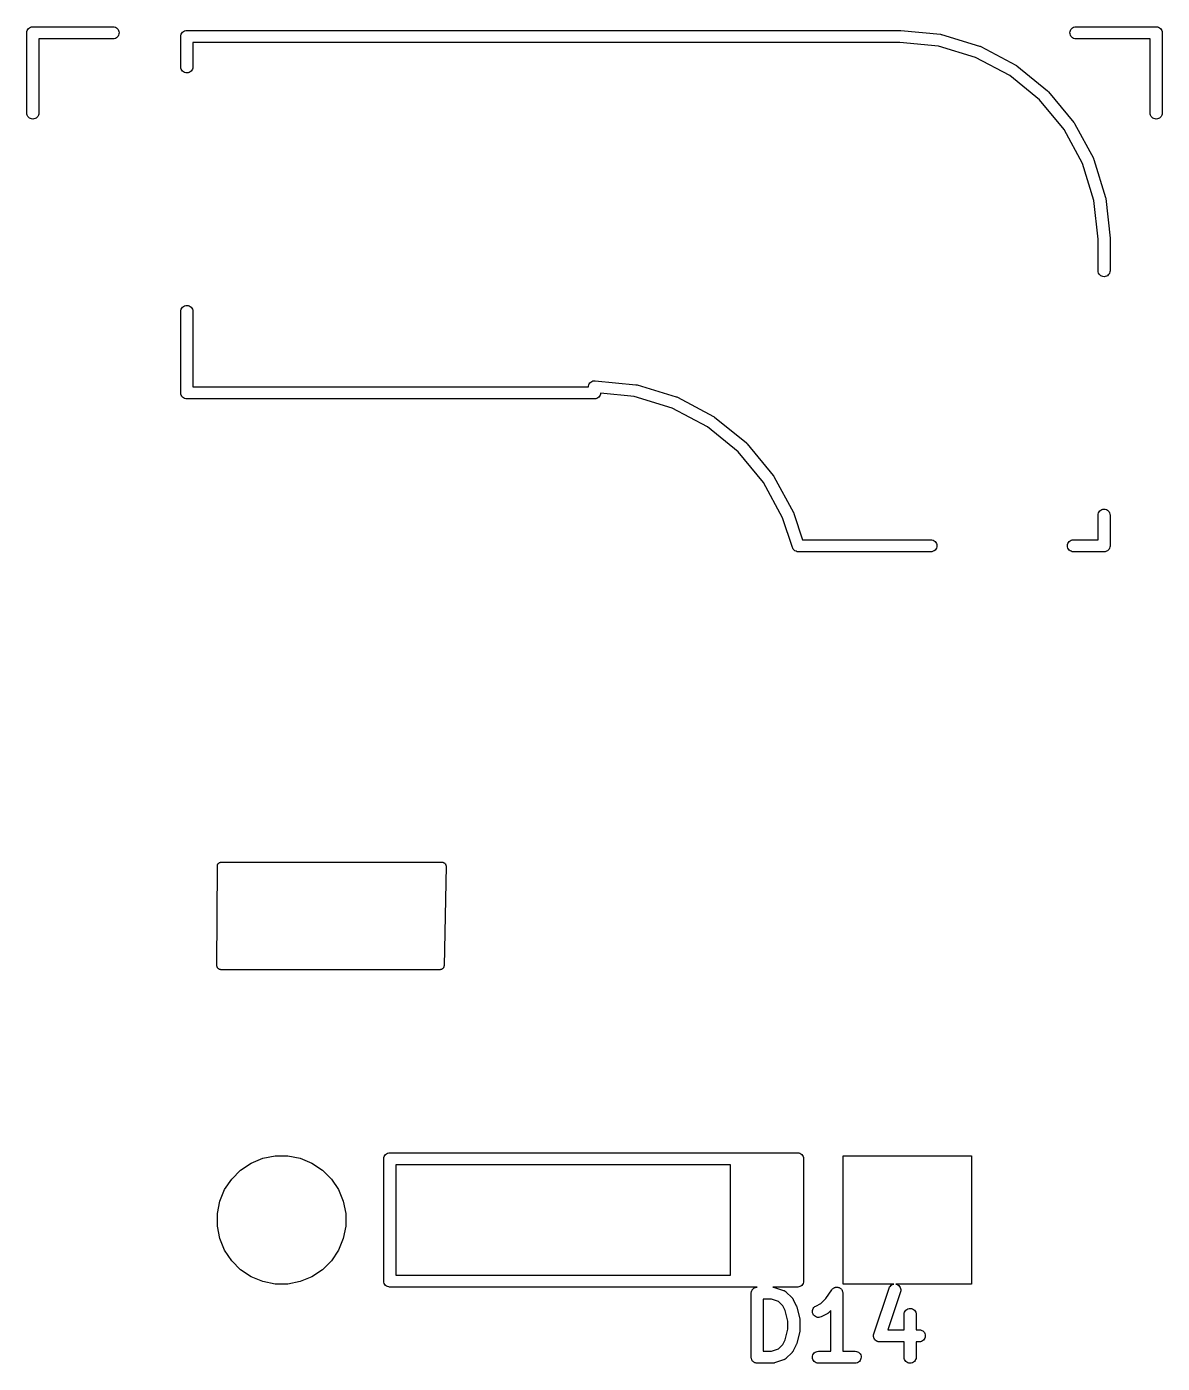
# Model space of a CAD drawing. Extents: x -13 to 127, y -89 to 15.
# Drawn here: x 31.02 to 45.18, y -82.79 to -66.12 of the extents above; entities that cross this region are included whole.
import ezdxf

# ---------------------------------------------------------------- set-up
doc = ezdxf.new("R2010")
doc.units = 0
doc.layers.add('BLACK', color=7, linetype='CONTINUOUS')

msp = doc.modelspace()

# ---------------------------------------------------------------- linework, layer by layer
at = {"layer": 'BLACK', "linetype": 'CONTINUOUS'}
for p, q in [((31.0373, -66.1581), (31.0467, -66.1467)), ((31.0467, -66.1467), (31.0581, -66.1373)), ((31.0581, -66.1373), (31.0712, -66.1304)), ((31.0712, -66.1304), (31.0853, -66.1261)), ((31.0853, -66.1261), (31.0963, -66.125)), ((31.0963, -66.125), (31.1, -66.1246)), ((31.1, -66.1246), (31.1037, -66.125)), ((31.1037, -66.125), (32.1037, -66.125)), ((32.1037, -66.125), (32.1147, -66.1261)), ((32.1147, -66.1261), (32.1288, -66.1304)), ((32.1288, -66.1304), (32.1419, -66.1373)), ((32.1419, -66.1373), (32.1533, -66.1467)), ((32.1533, -66.1467), (32.1627, -66.1581)), ((44.0373, -66.1581), (44.0467, -66.1467)), ((44.0467, -66.1467), (44.0581, -66.1373)), ((44.0581, -66.1373), (44.0712, -66.1304)), ((44.0712, -66.1304), (44.0853, -66.1261)), ((44.0853, -66.1261), (44.0963, -66.125)), ((44.0963, -66.125), (45.0963, -66.125)), ((45.0963, -66.125), (45.1, -66.1246)), ((45.1, -66.1246), (45.1037, -66.125)), ((45.1037, -66.125), (45.1147, -66.1261)), ((45.1147, -66.1261), (45.1288, -66.1304)), ((45.1288, -66.1304), (45.1419, -66.1373)), ((45.1419, -66.1373), (45.1533, -66.1467)), ((45.1533, -66.1467), (45.1627, -66.1581)), ((31.0246, -66.2), (31.0261, -66.1853)), ((31.025, -66.2037), (31.0246, -66.2)), ((31.025, -67.2037), (31.025, -66.2037)), ((31.0261, -66.1853), (31.0304, -66.1712)), ((31.0304, -66.1712), (31.0373, -66.1581)), ((32.1037, -66.275), (31.175, -66.275)), ((31.175, -66.275), (31.175, -67.2037)), ((32.1147, -66.2739), (32.1037, -66.275)), ((32.1288, -66.2696), (32.1147, -66.2739)), ((32.1419, -66.2627), (32.1288, -66.2696)), ((32.1533, -66.2533), (32.1419, -66.2627)), ((32.1627, -66.2419), (32.1533, -66.2533)), ((32.1627, -66.1581), (32.1696, -66.1712)), ((32.1696, -66.2288), (32.1627, -66.2419)), ((32.1696, -66.1712), (32.1739, -66.1853)), ((32.1739, -66.2147), (32.1696, -66.2288)), ((32.1739, -66.1853), (32.1754, -66.2)), ((32.1754, -66.2), (32.1739, -66.2147)), ((32.9446, -66.245), (32.9461, -66.2303)), ((32.945, -66.2487), (32.9446, -66.245)), ((32.945, -66.6297), (32.945, -66.2487)), ((32.9461, -66.2303), (32.9504, -66.2162)), ((32.9504, -66.2162), (32.9573, -66.2031)), ((32.9573, -66.2031), (32.9667, -66.1917)), ((32.9667, -66.1917), (32.9781, -66.1823)), ((32.9781, -66.1823), (32.9912, -66.1754)), ((32.9912, -66.1754), (33.0053, -66.1711)), ((33.0053, -66.1711), (33.0163, -66.17)), ((33.0163, -66.17), (33.02, -66.1696)), ((33.02, -66.1696), (33.0237, -66.17)), ((33.0237, -66.17), (41.9137, -66.17)), ((41.9137, -66.17), (41.9173, -66.1704)), ((41.9173, -66.1704), (41.9173, -66.1704)), ((41.9173, -66.1704), (42.4107, -66.2187)), ((42.4107, -66.2187), (42.4107, -66.2187)), ((42.4107, -66.2187), (42.4107, -66.2187)), ((42.4107, -66.2187), (42.4117, -66.2188)), ((42.4117, -66.2188), (42.4183, -66.2202)), ((42.4183, -66.2202), (42.425, -66.2216)), ((42.425, -66.2216), (42.8996, -66.3649)), ((44.0246, -66.2), (44.0261, -66.1853)), ((44.0261, -66.2147), (44.0246, -66.2)), ((44.0261, -66.1853), (44.0304, -66.1712)), ((44.0304, -66.2288), (44.0261, -66.2147)), ((44.0304, -66.1712), (44.0373, -66.1581)), ((44.0373, -66.2419), (44.0304, -66.2288)), ((44.0467, -66.2533), (44.0373, -66.2419)), ((44.0581, -66.2627), (44.0467, -66.2533)), ((44.0712, -66.2696), (44.0581, -66.2627)), ((44.0853, -66.2739), (44.0712, -66.2696)), ((44.0963, -66.275), (44.0853, -66.2739)), ((45.025, -66.275), (44.0963, -66.275)), ((45.025, -67.2037), (45.025, -66.275)), ((45.1627, -66.1581), (45.1696, -66.1712)), ((45.1696, -66.1712), (45.1739, -66.1853)), ((45.1739, -66.1853), (45.1754, -66.2)), ((45.1754, -66.2), (45.175, -66.2037)), ((45.175, -66.2037), (45.175, -67.2037)), ((41.9063, -66.32), (33.095, -66.32)), ((33.095, -66.32), (33.095, -66.6297)), ((42.3887, -66.3673), (41.9063, -66.32)), ((42.8492, -66.5063), (42.3887, -66.3673)), ((42.8996, -66.3649), (42.9006, -66.3652)), ((42.9006, -66.3652), (42.9069, -66.3679)), ((42.9069, -66.3679), (42.9131, -66.3704)), ((42.9131, -66.3704), (43.3508, -66.6032)), ((32.9461, -66.6407), (32.945, -66.6297)), ((32.9504, -66.6548), (32.9461, -66.6407)), ((33.0939, -66.6407), (33.0896, -66.6548)), ((33.095, -66.6297), (33.0939, -66.6407)), ((43.2739, -66.7321), (42.8492, -66.5063)), ((43.3508, -66.6032), (43.3508, -66.6032)), ((43.3508, -66.6032), (43.3508, -66.6032)), ((43.3508, -66.6032), (43.3517, -66.6037)), ((43.3517, -66.6037), (43.3574, -66.6075)), ((43.3574, -66.6075), (43.363, -66.6113)), ((43.363, -66.6113), (43.7472, -66.9246)), ((32.9573, -66.6679), (32.9504, -66.6548)), ((32.9667, -66.6793), (32.9573, -66.6679)), ((32.9781, -66.6887), (32.9667, -66.6793)), ((32.9912, -66.6956), (32.9781, -66.6887)), ((33.0053, -66.6999), (32.9912, -66.6956)), ((33.02, -66.7014), (33.0053, -66.6999)), ((33.0347, -66.6999), (33.02, -66.7014)), ((33.0488, -66.6956), (33.0347, -66.6999)), ((33.0619, -66.6887), (33.0488, -66.6956)), ((33.0733, -66.6793), (33.0619, -66.6887)), ((33.0827, -66.6679), (33.0733, -66.6793)), ((33.0896, -66.6548), (33.0827, -66.6679)), ((43.6467, -67.0362), (43.2739, -66.7321)), ((43.7472, -66.9246), (43.748, -66.9252)), ((43.748, -66.9252), (43.7527, -66.9301)), ((43.7527, -66.9301), (43.7576, -66.9349)), ((43.7576, -66.9349), (44.0735, -67.3168)), ((43.9533, -67.4068), (43.6467, -67.0362)), ((31.0261, -67.2147), (31.025, -67.2037)), ((31.0304, -67.2288), (31.0261, -67.2147)), ((31.0373, -67.2419), (31.0304, -67.2288)), ((31.0467, -67.2533), (31.0373, -67.2419)), ((31.0581, -67.2627), (31.0467, -67.2533)), ((31.0712, -67.2696), (31.0581, -67.2627)), ((31.0853, -67.2739), (31.0712, -67.2696)), ((31.1, -67.2754), (31.0853, -67.2739)), ((31.1147, -67.2739), (31.1, -67.2754)), ((31.1288, -67.2696), (31.1147, -67.2739)), ((31.1419, -67.2627), (31.1288, -67.2696)), ((31.1533, -67.2533), (31.1419, -67.2627)), ((31.1627, -67.2419), (31.1533, -67.2533)), ((31.1696, -67.2288), (31.1627, -67.2419)), ((31.1739, -67.2147), (31.1696, -67.2288)), ((31.175, -67.2037), (31.1739, -67.2147)), ((45.0261, -67.2147), (45.025, -67.2037)), ((45.0304, -67.2288), (45.0261, -67.2147)), ((45.0373, -67.2419), (45.0304, -67.2288)), ((45.0467, -67.2533), (45.0373, -67.2419)), ((45.0581, -67.2627), (45.0467, -67.2533)), ((45.0712, -67.2696), (45.0581, -67.2627)), ((45.0853, -67.2739), (45.0712, -67.2696)), ((45.1, -67.2754), (45.0853, -67.2739)), ((45.1147, -67.2739), (45.1, -67.2754)), ((45.1288, -67.2696), (45.1147, -67.2739)), ((45.1419, -67.2627), (45.1288, -67.2696)), ((45.1533, -67.2533), (45.1419, -67.2627)), ((45.1627, -67.2419), (45.1533, -67.2533)), ((45.1696, -67.2288), (45.1627, -67.2419)), ((45.1739, -67.2147), (45.1696, -67.2288)), ((45.175, -67.2037), (45.1739, -67.2147)), ((44.1821, -67.8299), (43.9533, -67.4068)), ((44.0735, -67.3168), (44.0742, -67.3177)), ((44.0742, -67.3177), (44.0779, -67.3233)), ((44.0779, -67.3233), (44.0817, -67.329)), ((44.0817, -67.329), (44.3175, -67.765)), ((44.3175, -67.765), (44.318, -67.766)), ((44.318, -67.766), (44.3205, -67.7723)), ((44.3205, -67.7723), (44.3232, -67.7785)), ((44.3232, -67.7785), (44.4698, -68.2521)), ((44.3243, -68.2894), (44.1821, -67.8299)), ((44.375, -68.7713), (44.3243, -68.2894)), ((44.4698, -68.2521), (44.4701, -68.2531)), ((44.4701, -68.2531), (44.4713, -68.2598)), ((44.4713, -68.2598), (44.4727, -68.2664)), ((44.4727, -68.2664), (44.5245, -68.7594)), ((44.375, -68.7853), (44.375, -68.7713)), ((44.375, -69.1697), (44.375, -68.7853)), ((44.5245, -68.7594), (44.5246, -68.7605)), ((44.5246, -68.7605), (44.5246, -68.7637)), ((44.5246, -68.7637), (44.5249, -68.767)), ((44.5249, -68.767), (44.525, -68.7812)), ((44.525, -68.7812), (44.525, -68.7813)), ((44.525, -68.7813), (44.525, -69.1697)), ((44.3761, -69.1807), (44.375, -69.1697)), ((44.3804, -69.1948), (44.3761, -69.1807)), ((44.3873, -69.2079), (44.3804, -69.1948)), ((44.3967, -69.2193), (44.3873, -69.2079)), ((44.4081, -69.2287), (44.3967, -69.2193)), ((44.4212, -69.2356), (44.4081, -69.2287)), ((44.4353, -69.2399), (44.4212, -69.2356)), ((44.45, -69.2414), (44.4353, -69.2399)), ((44.4647, -69.2399), (44.45, -69.2414)), ((44.4788, -69.2356), (44.4647, -69.2399)), ((44.4919, -69.2287), (44.4788, -69.2356)), ((44.5033, -69.2193), (44.4919, -69.2287)), ((44.5127, -69.2079), (44.5033, -69.2193)), ((44.5196, -69.1948), (44.5127, -69.2079)), ((44.5239, -69.1807), (44.5196, -69.1948)), ((44.525, -69.1697), (44.5239, -69.1807)), ((32.9461, -69.6593), (32.9504, -69.6452)), ((32.9504, -69.6452), (32.9573, -69.6321)), ((32.9573, -69.6321), (32.9667, -69.6207)), ((32.9667, -69.6207), (32.9781, -69.6113)), ((32.9781, -69.6113), (32.9912, -69.6044)), ((32.9912, -69.6044), (33.0053, -69.6001)), ((33.0053, -69.6001), (33.02, -69.5986)), ((33.02, -69.5986), (33.0347, -69.6001)), ((33.0347, -69.6001), (33.0488, -69.6044)), ((33.0488, -69.6044), (33.0619, -69.6113)), ((33.0619, -69.6113), (33.0733, -69.6207)), ((33.0733, -69.6207), (33.0827, -69.6321)), ((33.0827, -69.6321), (33.0896, -69.6452)), ((33.0896, -69.6452), (33.0939, -69.6593)), ((32.945, -69.6703), (32.9461, -69.6593)), ((32.945, -70.6863), (32.945, -69.6703)), ((33.0939, -69.6593), (33.095, -69.6703)), ((33.095, -69.6703), (33.095, -70.615)), ((33.095, -70.615), (38.0253, -70.615)), ((38.0253, -70.615), (38.0254, -70.604)), ((38.0254, -70.604), (38.0284, -70.5897)), ((38.0284, -70.5897), (38.034, -70.5762)), ((38.034, -70.5762), (38.0422, -70.564)), ((38.0422, -70.564), (38.0526, -70.5537)), ((38.0526, -70.5537), (38.0648, -70.5456)), ((38.0648, -70.5456), (38.0783, -70.54)), ((38.0783, -70.54), (38.0927, -70.5372)), ((38.0927, -70.5372), (38.1073, -70.5372)), ((38.1073, -70.5372), (38.6158, -70.587)), ((38.6158, -70.587), (38.6159, -70.587)), ((38.6159, -70.587), (38.6159, -70.5871)), ((38.6159, -70.5871), (38.6169, -70.5872)), ((38.6169, -70.5872), (38.6235, -70.5886)), ((38.6235, -70.5886), (38.6302, -70.5899)), ((38.6302, -70.5899), (39.1194, -70.7376)), ((32.9446, -70.69), (32.945, -70.6863)), ((32.9461, -70.7047), (32.9446, -70.69)), ((32.9504, -70.7188), (32.9461, -70.7047)), ((32.9573, -70.7319), (32.9504, -70.7188)), ((32.9623, -70.7379), (32.9573, -70.7319)), ((32.9667, -70.7433), (32.9623, -70.7379)), ((32.9781, -70.7527), (32.9667, -70.7433)), ((32.9912, -70.7596), (32.9781, -70.7527)), ((33.0053, -70.7639), (32.9912, -70.7596)), ((33.02, -70.7654), (33.0053, -70.7639)), ((33.0237, -70.765), (33.02, -70.7654)), ((38.1037, -70.765), (33.0237, -70.765)), ((38.1147, -70.7639), (38.1037, -70.765)), ((38.1288, -70.7596), (38.1147, -70.7639)), ((38.1419, -70.7527), (38.1288, -70.7596)), ((38.1533, -70.7433), (38.1419, -70.7527)), ((38.1627, -70.7319), (38.1533, -70.7433)), ((38.1696, -70.7188), (38.1627, -70.7319)), ((38.1739, -70.7047), (38.1696, -70.7188)), ((38.1749, -70.6945), (38.1739, -70.7047)), ((38.5939, -70.7356), (38.1749, -70.6945)), ((39.069, -70.8791), (38.5939, -70.7356)), ((39.1194, -70.7376), (39.1194, -70.7376)), ((39.1194, -70.7376), (39.1194, -70.7376)), ((39.1194, -70.7376), (39.1204, -70.7379)), ((39.1204, -70.7379), (39.1266, -70.7406)), ((39.1266, -70.7406), (39.1329, -70.7432)), ((39.1329, -70.7432), (39.5841, -70.983)), ((39.5072, -71.112), (39.069, -70.8791)), ((39.8918, -71.4257), (39.5072, -71.112)), ((39.5841, -70.983), (39.5841, -70.983)), ((39.5841, -70.983), (39.5841, -70.9831)), ((39.5841, -70.9831), (39.585, -70.9835)), ((39.585, -70.9835), (39.5906, -70.9874)), ((39.5906, -70.9874), (39.5963, -70.9911)), ((39.5963, -70.9911), (39.9923, -71.3141)), ((39.9923, -71.3141), (39.9931, -71.3148)), ((40.2081, -71.8081), (39.8918, -71.4257)), ((39.9931, -71.3148), (39.9978, -71.3196)), ((39.9978, -71.3196), (40.0026, -71.3244)), ((40.0026, -71.3244), (40.3283, -71.7181)), ((40.4445, -72.2453), (40.2081, -71.8081)), ((40.3283, -71.7181), (40.3284, -71.7181)), ((40.3284, -71.7181), (40.3284, -71.7181)), ((40.3284, -71.7181), (40.329, -71.7189)), ((40.329, -71.7189), (40.3327, -71.7246)), ((40.3327, -71.7246), (40.3365, -71.7303)), ((40.3365, -71.7303), (40.5796, -72.1797)), ((44.4081, -72.1513), (44.4212, -72.1444)), ((44.4212, -72.1444), (44.4353, -72.1401)), ((44.4353, -72.1401), (44.45, -72.1386)), ((44.45, -72.1386), (44.4647, -72.1401)), ((44.4647, -72.1401), (44.4788, -72.1444)), ((44.4788, -72.1444), (44.4919, -72.1513)), ((40.5685, -72.6178), (40.4445, -72.2453)), ((40.5796, -72.1797), (40.5801, -72.1807)), ((40.5801, -72.1807), (40.5823, -72.1862)), ((40.5823, -72.1862), (40.5848, -72.1917)), ((40.5848, -72.1917), (40.6941, -72.52)), ((44.375, -72.2103), (44.3761, -72.1993)), ((44.375, -72.52), (44.375, -72.2103)), ((44.3761, -72.1993), (44.3804, -72.1852)), ((44.3804, -72.1852), (44.3873, -72.1721)), ((44.3873, -72.1721), (44.3967, -72.1607)), ((44.3967, -72.1607), (44.4081, -72.1513)), ((44.4919, -72.1513), (44.5033, -72.1607)), ((44.5033, -72.1607), (44.5127, -72.1721)), ((44.5127, -72.1721), (44.5196, -72.1852)), ((44.5196, -72.1852), (44.5239, -72.1993)), ((44.5239, -72.1993), (44.525, -72.2103)), ((44.525, -72.2103), (44.525, -72.5913)), ((40.5704, -72.6238), (40.5685, -72.6178)), ((40.5773, -72.6369), (40.5704, -72.6238)), ((40.5867, -72.6483), (40.5773, -72.6369)), ((40.6941, -72.52), (42.2947, -72.52)), ((42.2947, -72.52), (42.3057, -72.5211)), ((42.3057, -72.5211), (42.3198, -72.5254)), ((42.3198, -72.5254), (42.3329, -72.5323)), ((42.3329, -72.5323), (42.3443, -72.5417)), ((42.3443, -72.5417), (42.3537, -72.5531)), ((42.3537, -72.6369), (42.3443, -72.6483)), ((42.3537, -72.5531), (42.3606, -72.5662)), ((42.3606, -72.6238), (42.3537, -72.6369)), ((42.3606, -72.5662), (42.3649, -72.5803)), ((42.3649, -72.6097), (42.3606, -72.6238)), ((42.3649, -72.5803), (42.3664, -72.595)), ((42.3664, -72.595), (42.3649, -72.6097)), ((43.9936, -72.595), (43.9951, -72.5803)), ((43.9951, -72.6097), (43.9936, -72.595)), ((43.9951, -72.5803), (43.9994, -72.5662)), ((43.9994, -72.6238), (43.9951, -72.6097)), ((43.9994, -72.5662), (44.0063, -72.5531)), ((44.0063, -72.6369), (43.9994, -72.6238)), ((44.0063, -72.5531), (44.0157, -72.5417)), ((44.0157, -72.6483), (44.0063, -72.6369)), ((44.0157, -72.5417), (44.0271, -72.5323)), ((44.0271, -72.5323), (44.0402, -72.5254)), ((44.0402, -72.5254), (44.0543, -72.5211)), ((44.0543, -72.5211), (44.0653, -72.52)), ((44.0653, -72.52), (44.375, -72.52)), ((44.5127, -72.6369), (44.5033, -72.6483)), ((44.5196, -72.6238), (44.5127, -72.6369)), ((44.5239, -72.6097), (44.5196, -72.6238)), ((44.5246, -72.6032), (44.5239, -72.6097)), ((44.5254, -72.595), (44.5246, -72.6032)), ((44.525, -72.5913), (44.5254, -72.595)), ((40.5981, -72.6577), (40.5867, -72.6483)), ((40.6112, -72.6646), (40.5981, -72.6577)), ((40.6253, -72.6689), (40.6112, -72.6646)), ((40.6363, -72.67), (40.6253, -72.6689)), ((42.2947, -72.67), (40.6363, -72.67)), ((42.3057, -72.6689), (42.2947, -72.67)), ((42.3198, -72.6646), (42.3057, -72.6689)), ((42.3329, -72.6577), (42.3198, -72.6646)), ((42.3443, -72.6483), (42.3329, -72.6577)), ((44.0271, -72.6577), (44.0157, -72.6483)), ((44.0402, -72.6646), (44.0271, -72.6577)), ((44.0543, -72.6689), (44.0402, -72.6646)), ((44.0653, -72.67), (44.0543, -72.6689)), ((44.4463, -72.67), (44.0653, -72.67)), ((44.45, -72.6704), (44.4463, -72.67)), ((44.4537, -72.67), (44.45, -72.6704)), ((44.4647, -72.6689), (44.4537, -72.67)), ((44.4537, -72.67), (44.4537, -72.67)), ((44.4788, -72.6646), (44.4647, -72.6689)), ((44.4919, -72.6577), (44.4788, -72.6646)), ((44.5033, -72.6483), (44.4919, -72.6577)), ((33.395, -77.8298), (33.4, -76.5898)), ((33.4, -76.5891), (33.4005, -76.5845)), ((33.4, -76.5896), (33.4, -76.5891)), ((33.4, -76.5897), (33.4, -76.5896)), ((33.4, -76.5898), (33.4, -76.5897)), ((33.4, -76.5897), (33.4, -76.5897)), ((33.4005, -76.5845), (33.401, -76.5799)), ((33.401, -76.5799), (33.4011, -76.5797)), ((33.4011, -76.5794), (33.4025, -76.575)), ((33.4011, -76.5797), (33.4011, -76.5794)), ((33.4025, -76.575), (33.4039, -76.5706)), ((33.4039, -76.5706), (33.404, -76.5704)), ((33.404, -76.5704), (33.4041, -76.5701)), ((33.4041, -76.5701), (33.4064, -76.5661)), ((33.4064, -76.5661), (33.4085, -76.562)), ((33.4085, -76.562), (33.4087, -76.5618)), ((33.4087, -76.5618), (33.4089, -76.5616)), ((33.4089, -76.5616), (33.4118, -76.5581)), ((33.4118, -76.5581), (33.4148, -76.5545)), ((33.4148, -76.5545), (33.415, -76.5543)), ((33.415, -76.5543), (33.4152, -76.5541)), ((33.4152, -76.5541), (33.4187, -76.5513)), ((33.4187, -76.5513), (33.4223, -76.5484)), ((33.4223, -76.5484), (33.4226, -76.5482)), ((33.4226, -76.5482), (33.4228, -76.5481)), ((33.4228, -76.5481), (33.4268, -76.546)), ((33.4268, -76.546), (33.4309, -76.5438)), ((33.4309, -76.5438), (33.4312, -76.5437)), ((33.4312, -76.5437), (33.4315, -76.5436)), ((33.4315, -76.5436), (33.4358, -76.5423)), ((33.4358, -76.5423), (33.4403, -76.541)), ((33.4403, -76.541), (33.4406, -76.5409)), ((33.4406, -76.5409), (33.4408, -76.5408)), ((33.4408, -76.5408), (33.4454, -76.5405)), ((33.4454, -76.5405), (33.45, -76.54)), ((33.45, -76.54), (36.2, -76.54)), ((36.2, -76.54), (36.2007, -76.54)), ((36.2007, -76.54), (36.201, -76.54)), ((36.201, -76.54), (36.2014, -76.54)), ((36.2014, -76.54), (36.2059, -76.5406)), ((36.2059, -76.5406), (36.2104, -76.5411)), ((36.2104, -76.5411), (36.2107, -76.5412)), ((36.2107, -76.5412), (36.211, -76.5412)), ((36.211, -76.5412), (36.2153, -76.5427)), ((36.2153, -76.5427), (36.2197, -76.544)), ((36.2197, -76.544), (36.22, -76.5442)), ((36.22, -76.5442), (36.2203, -76.5443)), ((36.2203, -76.5443), (36.2243, -76.5465)), ((36.2243, -76.5465), (36.2282, -76.5487)), ((36.25, -76.591), (36.225, -77.831)), ((36.2282, -76.5487), (36.2285, -76.549)), ((36.2285, -76.549), (36.2288, -76.5491)), ((36.2288, -76.5491), (36.2323, -76.5521)), ((36.2323, -76.5521), (36.2357, -76.555)), ((36.2357, -76.555), (36.2359, -76.5553)), ((36.2359, -76.5553), (36.2362, -76.5555)), ((36.2362, -76.5555), (36.239, -76.5591)), ((36.239, -76.5591), (36.2418, -76.5626)), ((36.2418, -76.5626), (36.242, -76.5629)), ((36.242, -76.5629), (36.2422, -76.5632)), ((36.2422, -76.5632), (36.2443, -76.5673)), ((36.2443, -76.5673), (36.2464, -76.5713)), ((36.2464, -76.5713), (36.2465, -76.5716)), ((36.2465, -76.5716), (36.2466, -76.5719)), ((36.2466, -76.5719), (36.2478, -76.5763)), ((36.2478, -76.5763), (36.2491, -76.5806)), ((36.2491, -76.5806), (36.2491, -76.581)), ((36.2491, -76.581), (36.2492, -76.5813)), ((36.2492, -76.5813), (36.2496, -76.5858)), ((36.2496, -76.5858), (36.25, -76.5903)), ((36.25, -76.5903), (36.25, -76.5907)), ((36.25, -76.5907), (36.25, -76.591)), ((33.3955, -77.8348), (33.395, -77.8298)), ((33.3959, -77.8394), (33.3955, -77.8348)), ((33.3959, -77.8395), (33.3959, -77.8394)), ((33.3959, -77.8394), (33.3959, -77.8394)), ((33.3973, -77.8442), (33.3959, -77.8395)), ((33.3986, -77.8487), (33.3973, -77.8442)), ((33.3987, -77.8488), (33.3986, -77.8487)), ((33.3987, -77.8489), (33.3987, -77.8488)), ((33.4009, -77.8531), (33.3987, -77.8489)), ((33.4032, -77.8574), (33.4009, -77.8531)), ((33.4032, -77.8575), (33.4032, -77.8574)), ((33.4032, -77.8574), (33.4032, -77.8574)), ((33.4064, -77.8614), (33.4032, -77.8575)), ((33.4093, -77.865), (33.4064, -77.8614)), ((33.4094, -77.8651), (33.4093, -77.865)), ((33.4093, -77.865), (33.4093, -77.865)), ((33.4132, -77.8683), (33.4094, -77.8651)), ((33.4168, -77.8713), (33.4132, -77.8683)), ((33.4169, -77.8713), (33.4168, -77.8713)), ((33.4168, -77.8713), (33.4168, -77.8713)), ((33.4211, -77.8736), (33.4169, -77.8713)), ((33.4253, -77.876), (33.4211, -77.8736)), ((33.4254, -77.876), (33.4253, -77.876)), ((33.43, -77.8774), (33.4254, -77.876)), ((33.4254, -77.876), (33.4254, -77.876)), ((33.4346, -77.8789), (33.43, -77.8774)), ((33.4347, -77.8789), (33.4346, -77.8789)), ((33.4396, -77.8795), (33.4347, -77.8789)), ((33.4347, -77.8789), (33.4347, -77.8789)), ((33.4443, -77.88), (33.4396, -77.8795)), ((33.4444, -77.88), (33.4443, -77.88)), ((33.4445, -77.88), (33.4444, -77.88)), ((33.4444, -77.88), (33.4444, -77.88)), ((33.445, -77.88), (33.4445, -77.88)), ((36.175, -77.88), (33.445, -77.88)), ((36.1792, -77.8796), (36.175, -77.88)), ((36.1834, -77.8793), (36.1792, -77.8796)), ((36.184, -77.8791), (36.1834, -77.8793)), ((36.1847, -77.879), (36.184, -77.8791)), ((36.1888, -77.8778), (36.1847, -77.879)), ((36.1928, -77.8767), (36.1888, -77.8778)), ((36.1934, -77.8764), (36.1928, -77.8767)), ((36.1941, -77.8762), (36.1934, -77.8764)), ((36.1978, -77.8742), (36.1941, -77.8762)), ((36.2015, -77.8724), (36.1978, -77.8742)), ((36.2021, -77.872), (36.2015, -77.8724)), ((36.2027, -77.8716), (36.2021, -77.872)), ((36.2059, -77.869), (36.2027, -77.8716)), ((36.2093, -77.8664), (36.2059, -77.869)), ((36.2097, -77.8659), (36.2093, -77.8664)), ((36.2102, -77.8655), (36.2097, -77.8659)), ((36.2129, -77.8622), (36.2102, -77.8655)), ((36.2157, -77.8591), (36.2129, -77.8622)), ((36.216, -77.8585), (36.2157, -77.8591)), ((36.2165, -77.858), (36.216, -77.8585)), ((36.2185, -77.8543), (36.2165, -77.858)), ((36.2206, -77.8506), (36.2185, -77.8543)), ((36.2208, -77.85), (36.2206, -77.8506)), ((36.2211, -77.8494), (36.2208, -77.85)), ((36.2223, -77.8454), (36.2211, -77.8494)), ((36.2237, -77.8414), (36.2223, -77.8454)), ((36.2238, -77.8407), (36.2237, -77.8414)), ((36.224, -77.8401), (36.2238, -77.8407)), ((36.2244, -77.8359), (36.224, -77.8401)), ((36.225, -77.8317), (36.2244, -77.8359)), ((36.225, -77.831), (36.225, -77.8317)), ((33.69, -80.3786), (33.8211, -80.291)), ((33.8211, -80.291), (33.9666, -80.2307)), ((33.9666, -80.2307), (34.1212, -80.2)), ((34.1212, -80.2), (34.2788, -80.2)), ((34.2788, -80.2), (34.4334, -80.2307)), ((34.4334, -80.2307), (34.5789, -80.291)), ((34.5789, -80.291), (34.71, -80.3786)), ((35.4746, -80.238), (35.4761, -80.2233)), ((35.475, -80.2417), (35.4746, -80.238)), ((35.475, -81.7583), (35.475, -80.2417)), ((35.4761, -80.2233), (35.4804, -80.2092)), ((35.4804, -80.2092), (35.4873, -80.1961)), ((35.4873, -80.1961), (35.4967, -80.1847)), ((35.4967, -80.1847), (35.5081, -80.1753)), ((35.5081, -80.1753), (35.5212, -80.1684)), ((35.5212, -80.1684), (35.5353, -80.1641)), ((35.5353, -80.1641), (35.5463, -80.163)), ((35.5463, -80.163), (35.55, -80.1626)), ((35.55, -80.1626), (35.5537, -80.163)), ((35.5537, -80.163), (39.8643, -80.163)), ((39.8643, -80.163), (39.868, -80.1626)), ((39.868, -80.1626), (39.8717, -80.163)), ((39.8717, -80.163), (39.9913, -80.163)), ((39.9913, -80.163), (39.995, -80.1626)), ((39.995, -80.1626), (39.9987, -80.163)), ((39.9987, -80.163), (40.1183, -80.163)), ((40.1183, -80.163), (40.122, -80.1626)), ((40.122, -80.1626), (40.1257, -80.163)), ((40.1257, -80.163), (40.2453, -80.163)), ((40.2453, -80.163), (40.249, -80.1626)), ((40.249, -80.1626), (40.2527, -80.163)), ((40.2527, -80.163), (40.3723, -80.163)), ((40.3723, -80.163), (40.376, -80.1626)), ((40.376, -80.1626), (40.3797, -80.163)), ((40.3797, -80.163), (40.4993, -80.163)), ((40.4993, -80.163), (40.503, -80.1626)), ((40.503, -80.1626), (40.5067, -80.163)), ((40.5067, -80.163), (40.6263, -80.163)), ((40.6263, -80.163), (40.63, -80.1626)), ((40.63, -80.1626), (40.6337, -80.163)), ((40.6337, -80.163), (40.6447, -80.1641)), ((40.6447, -80.1641), (40.6588, -80.1684)), ((40.6588, -80.1684), (40.6719, -80.1753)), ((40.6719, -80.1753), (40.6833, -80.1847)), ((40.6833, -80.1847), (40.6927, -80.1961)), ((40.6927, -80.1961), (40.6996, -80.2092)), ((40.6996, -80.2092), (40.7039, -80.2233)), ((40.7039, -80.2233), (40.7054, -80.238)), ((40.7054, -80.238), (40.705, -80.2417)), ((40.705, -80.2417), (40.705, -81.7583)), ((41.2, -81.8), (41.2, -80.2)), ((41.2, -80.2), (42.8, -80.2)), ((42.8, -80.2), (42.8, -81.8)), ((33.5786, -80.49), (33.69, -80.3786)), ((34.71, -80.3786), (34.8214, -80.49)), ((35.625, -80.313), (35.625, -81.687)), ((39.793, -80.313), (35.625, -80.313)), ((39.793, -81.687), (39.793, -80.313)), ((33.4307, -80.7666), (33.491, -80.6211)), ((33.491, -80.6211), (33.5786, -80.49)), ((34.8214, -80.49), (34.909, -80.6211)), ((34.909, -80.6211), (34.9693, -80.7666)), ((33.4, -80.9212), (33.4307, -80.7666)), ((34.9693, -80.7666), (35, -80.9212)), ((33.4, -81.0788), (33.4, -80.9212)), ((35, -80.9212), (35, -81.0788)), ((33.4307, -81.2334), (33.4, -81.0788)), ((35, -81.0788), (34.9693, -81.2334)), ((33.491, -81.3789), (33.4307, -81.2334)), ((34.9693, -81.2334), (34.909, -81.3789)), ((33.5786, -81.51), (33.491, -81.3789)), ((34.909, -81.3789), (34.8214, -81.51)), ((33.69, -81.6214), (33.5786, -81.51)), ((33.8211, -81.709), (33.69, -81.6214)), ((34.71, -81.6214), (34.5789, -81.709)), ((34.8214, -81.51), (34.71, -81.6214)), ((33.9666, -81.7693), (33.8211, -81.709)), ((34.1212, -81.8), (33.9666, -81.7693)), ((34.2788, -81.8), (34.1212, -81.8)), ((34.4334, -81.7693), (34.2788, -81.8)), ((34.5789, -81.709), (34.4334, -81.7693)), ((35.4746, -81.762), (35.475, -81.7583)), ((35.4761, -81.7767), (35.4746, -81.762)), ((35.4804, -81.7908), (35.4761, -81.7767)), ((35.4873, -81.8039), (35.4804, -81.7908)), ((35.4967, -81.8153), (35.4873, -81.8039)), ((35.625, -81.687), (39.793, -81.687)), ((40.6927, -81.8039), (40.6833, -81.8153)), ((40.6996, -81.7908), (40.6927, -81.8039)), ((40.7039, -81.7767), (40.6996, -81.7908)), ((40.7054, -81.762), (40.7039, -81.7767)), ((40.705, -81.7583), (40.7054, -81.762)), ((41.8317, -81.8), (41.2, -81.8)), ((41.7975, -81.814), (41.81, -81.8064)), ((41.81, -81.8064), (41.8237, -81.8013)), ((41.8237, -81.8013), (41.8317, -81.8)), ((42.8, -81.8), (41.8551, -81.8)), ((41.8551, -81.8), (41.8671, -81.8028)), ((41.8671, -81.8028), (41.8804, -81.8089)), ((41.8804, -81.8089), (41.8923, -81.8174)), ((35.5081, -81.8247), (35.4967, -81.8153)), ((35.5212, -81.8316), (35.5081, -81.8247)), ((35.5353, -81.8359), (35.5212, -81.8316)), ((35.5441, -81.8368), (35.5353, -81.8359)), ((35.5454, -81.8369), (35.5441, -81.8368)), ((35.5463, -81.837), (35.5454, -81.8369)), ((35.55, -81.8374), (35.5463, -81.837)), ((35.5537, -81.837), (35.55, -81.8374)), ((39.8643, -81.837), (35.5537, -81.837)), ((39.868, -81.8374), (39.8643, -81.837)), ((39.8717, -81.837), (39.868, -81.8374)), ((39.9913, -81.837), (39.8717, -81.837)), ((39.995, -81.8374), (39.9913, -81.837)), ((39.9987, -81.837), (39.995, -81.8374)), ((40.1183, -81.837), (39.9987, -81.837)), ((40.0536, -81.9109), (40.0544, -81.9038)), ((40.0536, -81.9114), (40.0536, -81.9109)), ((40.0536, -81.9119), (40.0536, -81.9114)), ((40.0536, -81.9114), (40.0536, -81.9114)), ((40.0536, -81.9114), (40.0536, -81.9114)), ((40.0536, -82.7119), (40.0536, -81.9119)), ((40.0544, -81.9038), (40.0551, -81.8968)), ((40.0551, -81.8968), (40.0552, -81.8966)), ((40.0552, -81.8963), (40.0573, -81.8896)), ((40.0552, -81.8966), (40.0552, -81.8963)), ((40.0573, -81.8896), (40.0594, -81.8828)), ((40.0594, -81.8828), (40.0596, -81.8826)), ((40.0596, -81.8824), (40.063, -81.8761)), ((40.0596, -81.8826), (40.0596, -81.8824)), ((40.063, -81.8761), (40.0664, -81.87)), ((40.0664, -81.87), (40.0666, -81.8698)), ((40.0666, -81.8698), (40.0667, -81.8695)), ((40.0667, -81.8695), (40.0712, -81.8641)), ((40.0712, -81.8641), (40.0757, -81.8587)), ((40.0757, -81.8587), (40.0759, -81.8585)), ((40.0759, -81.8585), (40.0761, -81.8583)), ((40.0761, -81.8583), (40.0816, -81.8539)), ((40.0816, -81.8539), (40.0871, -81.8494)), ((40.0871, -81.8494), (40.0873, -81.8493)), ((40.0873, -81.8493), (40.0875, -81.8491)), ((40.0875, -81.8491), (40.0938, -81.8459)), ((40.0938, -81.8459), (40.1, -81.8426)), ((40.1, -81.8426), (40.1002, -81.8425)), ((40.1002, -81.8425), (40.1005, -81.8424)), ((40.1005, -81.8424), (40.1073, -81.8404)), ((40.1073, -81.8404), (40.114, -81.8383)), ((40.114, -81.8383), (40.1143, -81.8383)), ((40.1143, -81.8383), (40.1145, -81.8382)), ((40.1145, -81.8382), (40.1215, -81.8376)), ((40.122, -81.8374), (40.1183, -81.837)), ((40.1215, -81.8376), (40.1276, -81.837)), ((40.1257, -81.837), (40.122, -81.8374)), ((40.1276, -81.837), (40.1257, -81.837)), ((40.3723, -81.837), (40.3209, -81.837)), ((40.3209, -81.837), (40.3243, -81.8374)), ((40.3243, -81.8374), (40.3285, -81.8375)), ((40.3285, -81.8375), (40.3315, -81.8382)), ((40.3315, -81.8382), (40.3346, -81.8385)), ((40.3346, -81.8385), (40.3387, -81.8398)), ((40.3387, -81.8398), (40.3428, -81.8408)), ((40.3428, -81.8408), (40.457, -81.8788)), ((40.376, -81.8374), (40.3723, -81.837)), ((40.3797, -81.837), (40.376, -81.8374)), ((40.4993, -81.837), (40.3797, -81.837)), ((40.457, -81.8788), (40.458, -81.8792)), ((40.458, -81.8792), (40.46, -81.8801)), ((40.46, -81.8801), (40.4622, -81.8808)), ((40.4622, -81.8808), (40.4667, -81.8832)), ((40.4667, -81.8832), (40.4713, -81.8853)), ((40.4713, -81.8853), (40.4731, -81.8866)), ((40.4731, -81.8866), (40.4751, -81.8877)), ((40.4751, -81.8877), (40.479, -81.8909)), ((40.479, -81.8909), (40.4832, -81.8939)), ((40.4832, -81.8939), (40.4847, -81.8956)), ((40.4847, -81.8956), (40.4864, -81.897)), ((40.4864, -81.897), (40.5626, -81.9732)), ((40.503, -81.8374), (40.4993, -81.837)), ((40.5067, -81.837), (40.503, -81.8374)), ((40.6263, -81.837), (40.5067, -81.837)), ((40.5626, -81.9732), (40.5633, -81.9739)), ((40.5633, -81.9739), (40.5659, -81.9772)), ((40.5659, -81.9772), (40.5688, -81.9803)), ((40.63, -81.8374), (40.6263, -81.837)), ((40.6337, -81.837), (40.63, -81.8374)), ((40.6346, -81.8369), (40.6337, -81.837)), ((40.6359, -81.8368), (40.6346, -81.8369)), ((40.6447, -81.8359), (40.6359, -81.8368)), ((40.6588, -81.8316), (40.6447, -81.8359)), ((40.6719, -81.8247), (40.6588, -81.8316)), ((40.6833, -81.8153), (40.6719, -81.8247)), ((40.9222, -82.0407), (40.9846, -81.9784)), ((40.9846, -81.9784), (41.0566, -81.8703)), ((41.0566, -81.8703), (41.0572, -81.8695)), ((41.0572, -81.8694), (41.0618, -81.864)), ((41.0572, -81.8695), (41.0572, -81.8694)), ((41.0572, -81.8695), (41.0572, -81.8695)), ((41.0572, -81.8695), (41.0572, -81.8695)), ((41.0618, -81.864), (41.0666, -81.8583)), ((41.0666, -81.8583), (41.0667, -81.8582)), ((41.0666, -81.8583), (41.0666, -81.8583)), ((41.0667, -81.8582), (41.0725, -81.8536)), ((41.0725, -81.8536), (41.078, -81.8491)), ((41.078, -81.8491), (41.078, -81.8491)), ((41.078, -81.8491), (41.0781, -81.8491)), ((41.0781, -81.8491), (41.0849, -81.8455)), ((41.0849, -81.8455), (41.091, -81.8424)), ((41.091, -81.8424), (41.091, -81.8423)), ((41.091, -81.8423), (41.0911, -81.8423)), ((41.0911, -81.8423), (41.0979, -81.8403)), ((41.0979, -81.8403), (41.105, -81.8382)), ((41.105, -81.8382), (41.1051, -81.8382)), ((41.1051, -81.8382), (41.112, -81.8376)), ((41.1051, -81.8382), (41.1051, -81.8382)), ((41.112, -81.8376), (41.1196, -81.8369)), ((41.1196, -81.8369), (41.1197, -81.8369)), ((41.1196, -81.8369), (41.1196, -81.8369)), ((41.1197, -81.8369), (41.1268, -81.8377)), ((41.1268, -81.8377), (41.1341, -81.8384)), ((41.1341, -81.8384), (41.1342, -81.8385)), ((41.1342, -81.8385), (41.1342, -81.8385)), ((41.1342, -81.8385), (41.1409, -81.8405)), ((41.1409, -81.8405), (41.1481, -81.8428)), ((41.1481, -81.8428), (41.1482, -81.8428)), ((41.1482, -81.8428), (41.1482, -81.8428)), ((41.1482, -81.8428), (41.1543, -81.8461)), ((41.1543, -81.8461), (41.161, -81.8497)), ((41.161, -81.8497), (41.161, -81.8498)), ((41.161, -81.8498), (41.1611, -81.8498)), ((41.1611, -81.8498), (41.1663, -81.8541)), ((41.1663, -81.8541), (41.1723, -81.8591)), ((41.1723, -81.8591), (41.1723, -81.8591)), ((41.1723, -81.8591), (41.1723, -81.8591)), ((41.1723, -81.8591), (41.1767, -81.8645)), ((41.1767, -81.8645), (41.1815, -81.8704)), ((41.1815, -81.8704), (41.1815, -81.8705)), ((41.1815, -81.8705), (41.1816, -81.8705)), ((41.1816, -81.8705), (41.1849, -81.8768)), ((41.1849, -81.8768), (41.1884, -81.8833)), ((41.1884, -81.8833), (41.1884, -81.8834)), ((41.1884, -81.8834), (41.1884, -81.8834)), ((41.1884, -81.8834), (41.1905, -81.8903)), ((41.1905, -81.8903), (41.1926, -81.8973)), ((41.1926, -81.8973), (41.1926, -81.8974)), ((41.1926, -81.8974), (41.1926, -81.8975)), ((41.1926, -81.8975), (41.1933, -81.9045)), ((41.1933, -81.9045), (41.194, -81.9119)), ((41.194, -81.9119), (41.194, -82.6369)), ((41.5812, -82.4215), (41.7717, -81.8501)), ((41.914, -81.8975), (41.7564, -82.3702)), ((41.7717, -81.8501), (41.772, -81.8491)), ((41.772, -81.8491), (41.7782, -81.8358)), ((41.7782, -81.8358), (41.7868, -81.824)), ((41.7868, -81.824), (41.7975, -81.814)), ((41.8923, -81.8174), (41.9023, -81.8281)), ((41.9023, -81.8281), (41.9101, -81.8405)), ((41.9101, -81.8405), (41.9152, -81.8542)), ((41.9173, -81.8833), (41.914, -81.8975)), ((41.9152, -81.8542), (41.9177, -81.8686)), ((41.9177, -81.8686), (41.9173, -81.8833)), ((40.2036, -81.9869), (40.2036, -82.6369)), ((40.3069, -81.9869), (40.2036, -81.9869)), ((40.3928, -82.0156), (40.3069, -81.9869)), ((40.4479, -82.0706), (40.3928, -82.0156)), ((40.4769, -82.1286), (40.4479, -82.0706)), ((40.5107, -82.264), (40.4769, -82.1286)), ((40.5688, -81.9803), (40.5705, -81.9829)), ((40.5705, -81.9829), (40.5724, -81.9853)), ((40.5724, -81.9853), (40.5744, -81.9891)), ((40.5744, -81.9891), (40.5766, -81.9926)), ((40.5766, -81.9926), (40.6147, -82.0688)), ((40.6147, -82.0688), (40.6152, -82.0698)), ((40.6152, -82.0698), (40.6153, -82.0701)), ((40.6153, -82.0701), (40.6155, -82.0704)), ((40.6155, -82.0704), (40.6178, -82.077)), ((40.6178, -82.077), (40.6202, -82.0835)), ((40.6202, -82.0835), (40.6203, -82.0839)), ((40.6203, -82.0839), (40.6204, -82.0842)), ((40.6204, -82.0842), (40.6585, -82.2366)), ((40.8156, -82.1454), (40.8161, -82.1308)), ((40.8161, -82.1308), (40.8194, -82.1165)), ((40.8194, -82.1165), (40.8254, -82.1032)), ((40.8254, -82.1032), (40.8339, -82.0912)), ((40.8339, -82.0912), (40.8445, -82.0812)), ((40.8445, -82.0812), (40.8569, -82.0734)), ((40.8569, -82.0734), (40.9222, -82.0407)), ((41.044, -82.1311), (41.0197, -82.1554)), ((41.044, -82.6369), (41.044, -82.1311)), ((41.9644, -82.149), (41.9714, -82.1362)), ((41.9714, -82.1362), (41.9809, -82.125)), ((41.9809, -82.125), (41.9923, -82.1158)), ((41.9923, -82.1158), (42.0052, -82.109)), ((42.0052, -82.109), (42.0193, -82.1049)), ((42.0193, -82.1049), (42.0339, -82.1036)), ((42.0339, -82.1036), (42.0484, -82.1051)), ((42.0484, -82.1051), (42.0624, -82.1094)), ((42.0624, -82.1094), (42.0753, -82.1164)), ((42.0753, -82.1164), (42.0866, -82.1257)), ((42.0866, -82.1257), (42.0958, -82.1371)), ((42.0958, -82.1371), (42.1027, -82.15)), ((40.5107, -82.3598), (40.5107, -82.264)), ((40.6585, -82.2366), (40.6587, -82.2376)), ((40.6587, -82.2376), (40.6589, -82.2389)), ((40.6589, -82.2389), (40.6593, -82.2402)), ((40.6593, -82.2402), (40.6599, -82.2462)), ((40.6599, -82.2462), (40.6607, -82.2521)), ((40.6607, -82.2521), (40.6606, -82.2534)), ((40.6606, -82.2534), (40.6607, -82.2548)), ((40.6607, -82.2548), (40.6607, -82.369)), ((40.818, -82.1598), (40.8156, -82.1454)), ((40.8232, -82.1735), (40.818, -82.1598)), ((40.8309, -82.186), (40.8232, -82.1735)), ((40.8408, -82.1967), (40.8309, -82.186)), ((40.8527, -82.2053), (40.8408, -82.1967)), ((40.866, -82.2114), (40.8527, -82.2053)), ((40.8803, -82.2148), (40.866, -82.2114)), ((40.8949, -82.2153), (40.8803, -82.2148)), ((40.9093, -82.2131), (40.8949, -82.2153)), ((40.9231, -82.208), (40.9093, -82.2131)), ((40.924, -82.2076), (40.9231, -82.208)), ((41.0002, -82.1695), (40.924, -82.2076)), ((41.0038, -82.1672), (41.0002, -82.1695)), ((41.0075, -82.1653), (41.0038, -82.1672)), ((41.0099, -82.1633), (41.0075, -82.1653)), ((41.0126, -82.1617), (41.0099, -82.1633)), ((41.0157, -82.1588), (41.0126, -82.1617)), ((41.019, -82.1561), (41.0157, -82.1588)), ((41.0197, -82.1554), (41.019, -82.1561)), ((41.9583, -82.1775), (41.96, -82.163)), ((41.9583, -82.1786), (41.9583, -82.1775)), ((41.9583, -82.3702), (41.9583, -82.1786)), ((41.96, -82.163), (41.9644, -82.149)), ((42.1027, -82.15), (42.1069, -82.164)), ((42.1069, -82.164), (42.1083, -82.1786)), ((42.1083, -82.1786), (42.1083, -82.3702)), ((40.4769, -82.4953), (40.5107, -82.3598)), ((40.6585, -82.3872), (40.6204, -82.5396)), ((40.6587, -82.3859), (40.6585, -82.3872)), ((40.6591, -82.3846), (40.6587, -82.3859)), ((40.6597, -82.3787), (40.6591, -82.3846)), ((40.6606, -82.3728), (40.6597, -82.3787)), ((40.6607, -82.3701), (40.6606, -82.3714)), ((40.6606, -82.3714), (40.6606, -82.3728)), ((40.6607, -82.369), (40.6607, -82.3701)), ((41.5774, -82.4447), (41.5778, -82.4403)), ((41.5776, -82.4476), (41.5774, -82.4447)), ((41.5776, -82.4504), (41.5776, -82.4476)), ((41.5783, -82.4548), (41.5776, -82.4504)), ((41.5778, -82.4403), (41.578, -82.4358)), ((41.578, -82.4358), (41.5786, -82.433)), ((41.5787, -82.4593), (41.5783, -82.4548)), ((41.5786, -82.433), (41.5789, -82.4302)), ((41.5795, -82.462), (41.5787, -82.4593)), ((41.5789, -82.4302), (41.5802, -82.4259)), ((41.58, -82.4649), (41.5795, -82.462)), ((41.5816, -82.469), (41.58, -82.4649)), ((41.5802, -82.4259), (41.5812, -82.4215)), ((41.5828, -82.4733), (41.5816, -82.469)), ((41.5842, -82.4759), (41.5828, -82.4733)), ((41.5852, -82.4785), (41.5842, -82.4759)), ((41.7564, -82.3702), (41.9583, -82.3702)), ((42.1083, -82.3702), (42.1476, -82.3702)), ((42.1476, -82.3702), (42.1487, -82.3702)), ((42.1487, -82.3702), (42.1632, -82.3719)), ((42.1632, -82.3719), (42.1772, -82.3763)), ((42.1772, -82.3763), (42.19, -82.3834)), ((42.19, -82.3834), (42.2012, -82.3928)), ((42.2012, -82.3928), (42.2104, -82.4042)), ((42.2168, -82.4743), (42.2098, -82.4872)), ((42.2104, -82.4042), (42.2172, -82.4171)), ((42.2211, -82.4603), (42.2168, -82.4743)), ((42.2172, -82.4171), (42.2213, -82.4312)), ((42.2226, -82.4458), (42.2211, -82.4603)), ((42.2213, -82.4312), (42.2226, -82.4458)), ((40.2036, -82.6369), (40.3069, -82.6369)), ((40.3069, -82.6369), (40.3928, -82.6083)), ((40.3928, -82.6083), (40.4479, -82.5532)), ((40.4479, -82.5532), (40.4769, -82.4953)), ((40.5682, -82.6444), (40.5652, -82.6474)), ((40.5699, -82.6418), (40.5682, -82.6444)), ((40.5718, -82.6393), (40.5699, -82.6418)), ((40.5738, -82.6356), (40.5718, -82.6393)), ((40.5761, -82.6321), (40.5738, -82.6356)), ((40.5766, -82.6312), (40.5761, -82.6321)), ((40.6147, -82.555), (40.5766, -82.6312)), ((40.6148, -82.5546), (40.6147, -82.555)), ((40.615, -82.5543), (40.6148, -82.5546)), ((40.6174, -82.5479), (40.615, -82.5543)), ((40.6199, -82.5413), (40.6174, -82.5479)), ((40.62, -82.541), (40.6199, -82.5413)), ((40.6201, -82.5406), (40.62, -82.541)), ((40.6204, -82.5396), (40.6201, -82.5406)), ((40.849, -82.6494), (40.8619, -82.6426)), ((40.8619, -82.6426), (40.8759, -82.6383)), ((40.8759, -82.6383), (40.8905, -82.6369)), ((40.8905, -82.6369), (41.044, -82.6369)), ((41.194, -82.6369), (41.3476, -82.6369)), ((41.3476, -82.6369), (41.3487, -82.6369)), ((41.3487, -82.6369), (41.3632, -82.6385)), ((41.3632, -82.6385), (41.3772, -82.643)), ((41.3772, -82.643), (41.39, -82.65)), ((41.5876, -82.4823), (41.5852, -82.4785)), ((41.5896, -82.4863), (41.5876, -82.4823)), ((41.5914, -82.4885), (41.5896, -82.4863)), ((41.5929, -82.491), (41.5914, -82.4885)), ((41.596, -82.4942), (41.5929, -82.491)), ((41.5988, -82.4977), (41.596, -82.4942)), ((41.601, -82.4995), (41.5988, -82.4977)), ((41.6029, -82.5016), (41.601, -82.4995)), ((41.6066, -82.5042), (41.6029, -82.5016)), ((41.61, -82.5071), (41.6066, -82.5042)), ((41.6125, -82.5085), (41.61, -82.5071)), ((41.6148, -82.5102), (41.6125, -82.5085)), ((41.6189, -82.512), (41.6148, -82.5102)), ((41.6228, -82.5142), (41.6189, -82.512)), ((41.6256, -82.515), (41.6228, -82.5142)), ((41.6282, -82.5162), (41.6256, -82.515)), ((41.6325, -82.5172), (41.6282, -82.5162)), ((41.6368, -82.5186), (41.6325, -82.5172)), ((41.6396, -82.5189), (41.6368, -82.5186)), ((41.6424, -82.5196), (41.6396, -82.5189)), ((41.6469, -82.5197), (41.6424, -82.5196)), ((41.6513, -82.5202), (41.6469, -82.5197)), ((41.6524, -82.5202), (41.6513, -82.5202)), ((41.9583, -82.5202), (41.6524, -82.5202)), ((41.9583, -82.7119), (41.9583, -82.5202)), ((42.1476, -82.5202), (42.1083, -82.5202)), ((42.1083, -82.5202), (42.1083, -82.7119)), ((42.1622, -82.5188), (42.1476, -82.5202)), ((42.1762, -82.5146), (42.1622, -82.5188)), ((42.1891, -82.5077), (42.1762, -82.5146)), ((42.2005, -82.4985), (42.1891, -82.5077)), ((42.2098, -82.4872), (42.2005, -82.4985)), ((40.0543, -82.7189), (40.0536, -82.7119)), ((40.0549, -82.726), (40.0543, -82.7189)), ((40.055, -82.7262), (40.0549, -82.726)), ((40.055, -82.7265), (40.055, -82.7262)), ((40.057, -82.7332), (40.055, -82.7265)), ((40.059, -82.74), (40.057, -82.7332)), ((40.0592, -82.7402), (40.059, -82.74)), ((40.0592, -82.7405), (40.0592, -82.7402)), ((40.0625, -82.7467), (40.0592, -82.7405)), ((40.0658, -82.753), (40.0625, -82.7467)), ((40.066, -82.7532), (40.0658, -82.753)), ((40.0661, -82.7534), (40.066, -82.7532)), ((40.0706, -82.7589), (40.0661, -82.7534)), ((40.075, -82.7644), (40.0706, -82.7589)), ((40.0752, -82.7645), (40.075, -82.7644)), ((40.0754, -82.7648), (40.0752, -82.7645)), ((40.0808, -82.7692), (40.0754, -82.7648)), ((40.0862, -82.7738), (40.0808, -82.7692)), ((40.0864, -82.7739), (40.0862, -82.7738)), ((40.0866, -82.7741), (40.0864, -82.7739)), ((40.0928, -82.7774), (40.0866, -82.7741)), ((40.099, -82.7808), (40.0928, -82.7774)), ((40.0993, -82.7809), (40.099, -82.7808)), ((40.0995, -82.781), (40.0993, -82.7809)), ((40.1063, -82.7831), (40.0995, -82.781)), ((40.113, -82.7853), (40.1063, -82.7831)), ((40.1132, -82.7853), (40.113, -82.7853)), ((40.1135, -82.7854), (40.1132, -82.7853)), ((40.1205, -82.7861), (40.1135, -82.7854)), ((40.1275, -82.7869), (40.1205, -82.7861)), ((40.128, -82.7869), (40.1275, -82.7869)), ((40.1281, -82.7869), (40.128, -82.7869)), ((40.128, -82.7869), (40.128, -82.7869)), ((40.1286, -82.7869), (40.1281, -82.7869)), ((40.319, -82.7869), (40.1286, -82.7869)), ((40.3232, -82.7865), (40.319, -82.7869)), ((40.3275, -82.7864), (40.3232, -82.7865)), ((40.3305, -82.7858), (40.3275, -82.7864)), ((40.3336, -82.7855), (40.3305, -82.7858)), ((40.3376, -82.7843), (40.3336, -82.7855)), ((40.3418, -82.7834), (40.3376, -82.7843)), ((40.3428, -82.7831), (40.3418, -82.7834)), ((40.457, -82.745), (40.3428, -82.7831)), ((40.4591, -82.7441), (40.457, -82.745)), ((40.4612, -82.7434), (40.4591, -82.7441)), ((40.4657, -82.7411), (40.4612, -82.7434)), ((40.4704, -82.739), (40.4657, -82.7411)), ((40.4722, -82.7377), (40.4704, -82.739)), ((40.4742, -82.7367), (40.4722, -82.7377)), ((40.4782, -82.7335), (40.4742, -82.7367)), ((40.4824, -82.7306), (40.4782, -82.7335)), ((40.4839, -82.729), (40.4824, -82.7306)), ((40.4856, -82.7276), (40.4839, -82.729)), ((40.4864, -82.7268), (40.4856, -82.7276)), ((40.5626, -82.6507), (40.4864, -82.7268)), ((40.5652, -82.6474), (40.5626, -82.6507)), ((40.8155, -82.7114), (40.817, -82.6968)), ((40.8168, -82.726), (40.8155, -82.7114)), ((40.8209, -82.74), (40.8168, -82.726)), ((40.817, -82.6968), (40.8213, -82.6828)), ((40.8277, -82.753), (40.8209, -82.74)), ((40.8213, -82.6828), (40.8283, -82.67)), ((40.8369, -82.7644), (40.8277, -82.753)), ((40.8283, -82.67), (40.8376, -82.6587)), ((40.8481, -82.7738), (40.8369, -82.7644)), ((40.8376, -82.6587), (40.849, -82.6494)), ((40.8609, -82.7808), (40.8481, -82.7738)), ((40.8749, -82.7853), (40.8609, -82.7808)), ((40.8894, -82.7869), (40.8749, -82.7853)), ((40.8905, -82.7869), (40.8894, -82.7869)), ((41.3476, -82.7869), (40.8905, -82.7869)), ((41.3622, -82.7855), (41.3476, -82.7869)), ((41.3762, -82.7812), (41.3622, -82.7855)), ((41.3891, -82.7744), (41.3762, -82.7812)), ((41.4005, -82.7651), (41.3891, -82.7744)), ((41.39, -82.65), (41.4012, -82.6594)), ((41.4098, -82.7538), (41.4005, -82.7651)), ((41.4012, -82.6594), (41.4104, -82.6708)), ((41.4168, -82.741), (41.4098, -82.7538)), ((41.4104, -82.6708), (41.4172, -82.6838)), ((41.4211, -82.727), (41.4168, -82.741)), ((41.4172, -82.6838), (41.4213, -82.6979)), ((41.4226, -82.7124), (41.4211, -82.727)), ((41.4213, -82.6979), (41.4226, -82.7124)), ((41.9598, -82.7265), (41.9583, -82.7119)), ((41.964, -82.7405), (41.9598, -82.7265)), ((41.9709, -82.7534), (41.964, -82.7405)), ((41.9801, -82.7648), (41.9709, -82.7534)), ((41.9914, -82.7741), (41.9801, -82.7648)), ((42.0043, -82.781), (41.9914, -82.7741)), ((42.0183, -82.7854), (42.0043, -82.781)), ((42.0328, -82.7869), (42.0183, -82.7854)), ((42.0474, -82.7856), (42.0328, -82.7869)), ((42.0614, -82.7814), (42.0474, -82.7856)), ((42.0744, -82.7747), (42.0614, -82.7814)), ((42.0858, -82.7655), (42.0744, -82.7747)), ((42.0952, -82.7543), (42.0858, -82.7655)), ((42.1023, -82.7415), (42.0952, -82.7543)), ((42.1067, -82.7275), (42.1023, -82.7415)), ((42.1083, -82.713), (42.1067, -82.7275)), ((42.1083, -82.7119), (42.1083, -82.713))]:
    msp.add_line(p, q, dxfattribs=at)

doc.saveas('drawing.dxf')
